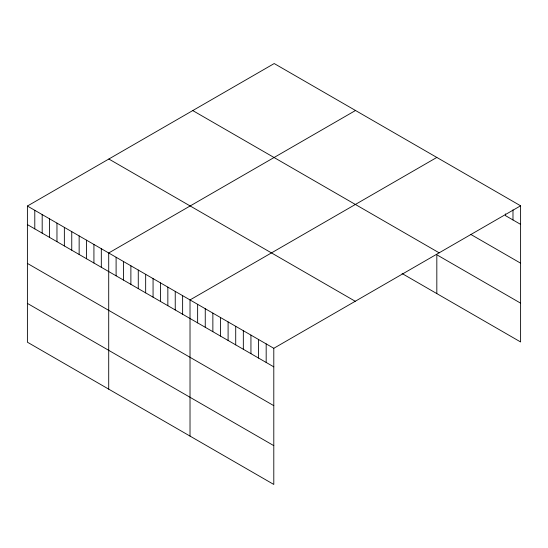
<?xml version="1.0" encoding="UTF-8"?>
<svg xmlns="http://www.w3.org/2000/svg" width="548" height="548" viewBox="0 0 548 548"><rect width="100%" height="100%" fill="white"/><g stroke="black" fill="none" stroke-linecap="round" stroke-linejoin="round"><path stroke-width="0.82" d="M27.4 206.041L273.795 348.295L273.795 484.453L27.4 342.199L27.4 206.041L274.206 63.547L520.6 205.801L520.6 341.959L402.088 273.534M355.515 110.491L108.71 252.984L108.71 389.142M436.825 157.434L190.019 299.927L190.019 436.085M273.795 348.295L520.6 205.801M520.6 224.365L505.366 215.57L505.366 213.884M470.753 234.393L520.6 263.17M192.759 110.573L439.154 252.827M520.6 303.154L436.825 254.786L436.825 293.591M108.847 159.016L355.241 301.27M27.4 224.605L273.795 366.859M27.4 263.41L273.795 405.664M27.4 303.393L273.795 445.647M512.983 209.843L512.983 219.967M266.177 343.897L266.177 362.461M258.56 339.5L258.56 358.063M250.943 335.102L250.943 353.666M243.333 330.704L243.333 349.268M235.715 326.313L235.715 344.87M228.098 321.916L228.098 340.472M220.481 317.518L220.481 336.082M212.864 313.12L212.864 331.684M205.253 308.723L205.253 327.286M197.636 304.325L197.636 322.888M182.628 295.66L182.628 314.223M175.237 291.392L175.237 309.956M167.846 287.125L167.846 305.688M160.454 282.857L160.454 301.421M153.063 278.589L153.063 297.153M145.665 274.322L145.665 292.885M138.274 270.054L138.274 288.618M130.883 265.787L130.883 284.35M123.492 261.519L123.492 280.083M116.101 257.252L116.101 275.815M101.318 248.717L101.318 267.28M93.927 244.449L93.927 263.013M86.536 240.182L86.536 258.745M79.145 235.914L79.145 254.478M71.754 231.646L71.754 250.21M64.356 227.379L64.356 245.942M56.965 223.111L56.965 241.675M49.573 218.844L49.573 237.407M42.182 214.576L42.182 233.14M34.791 210.309L34.791 228.872"/></g></svg>
